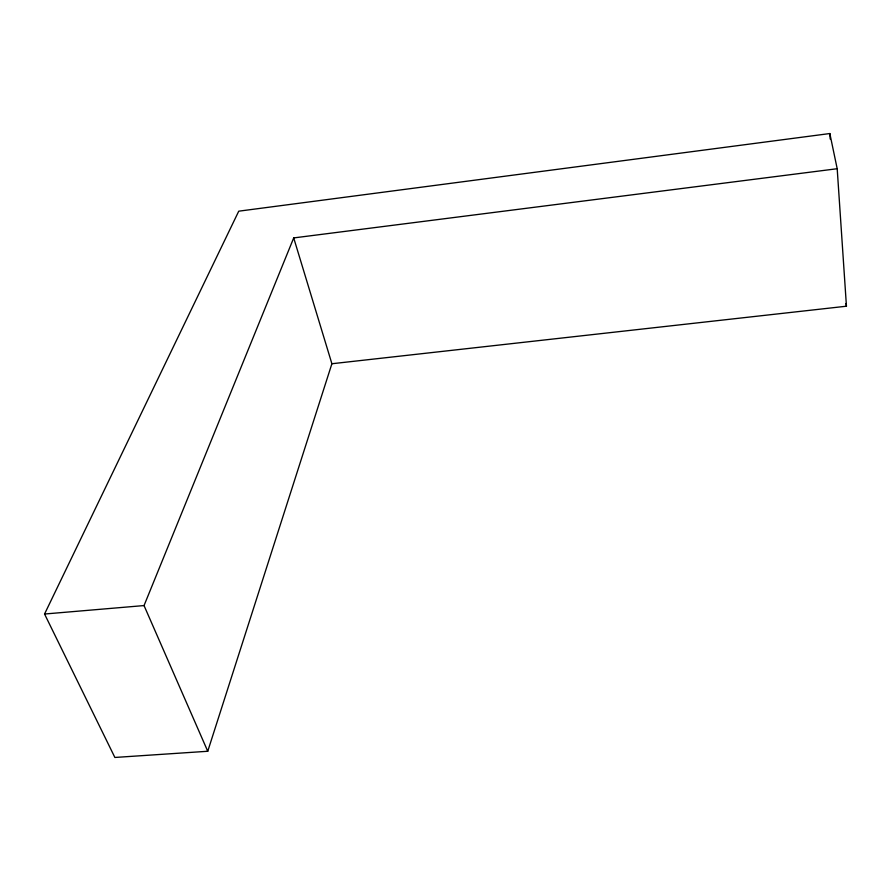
<?xml version="1.0" encoding="UTF-8"?>
<svg xmlns="http://www.w3.org/2000/svg" width="891" height="891" viewBox="0 0 891 891"><rect width="100%" height="100%" fill="white"/><g stroke="black" fill="none" stroke-linecap="round" stroke-linejoin="round"><path stroke-width="1.34" d="M837.195 168.722L829.833 133.539L238.743 211.178L44.55 614.022L114.883 757.461L207.748 751.269L331.897 363.74L293.707 237.919L837.195 168.722L846.45 306.214L331.897 363.74M207.748 751.269L144.041 605.568L293.707 237.919M44.55 614.022L144.041 605.568M845.949 303.541L846.45 306.214M829.833 133.539L830.212 139.063"/></g></svg>
